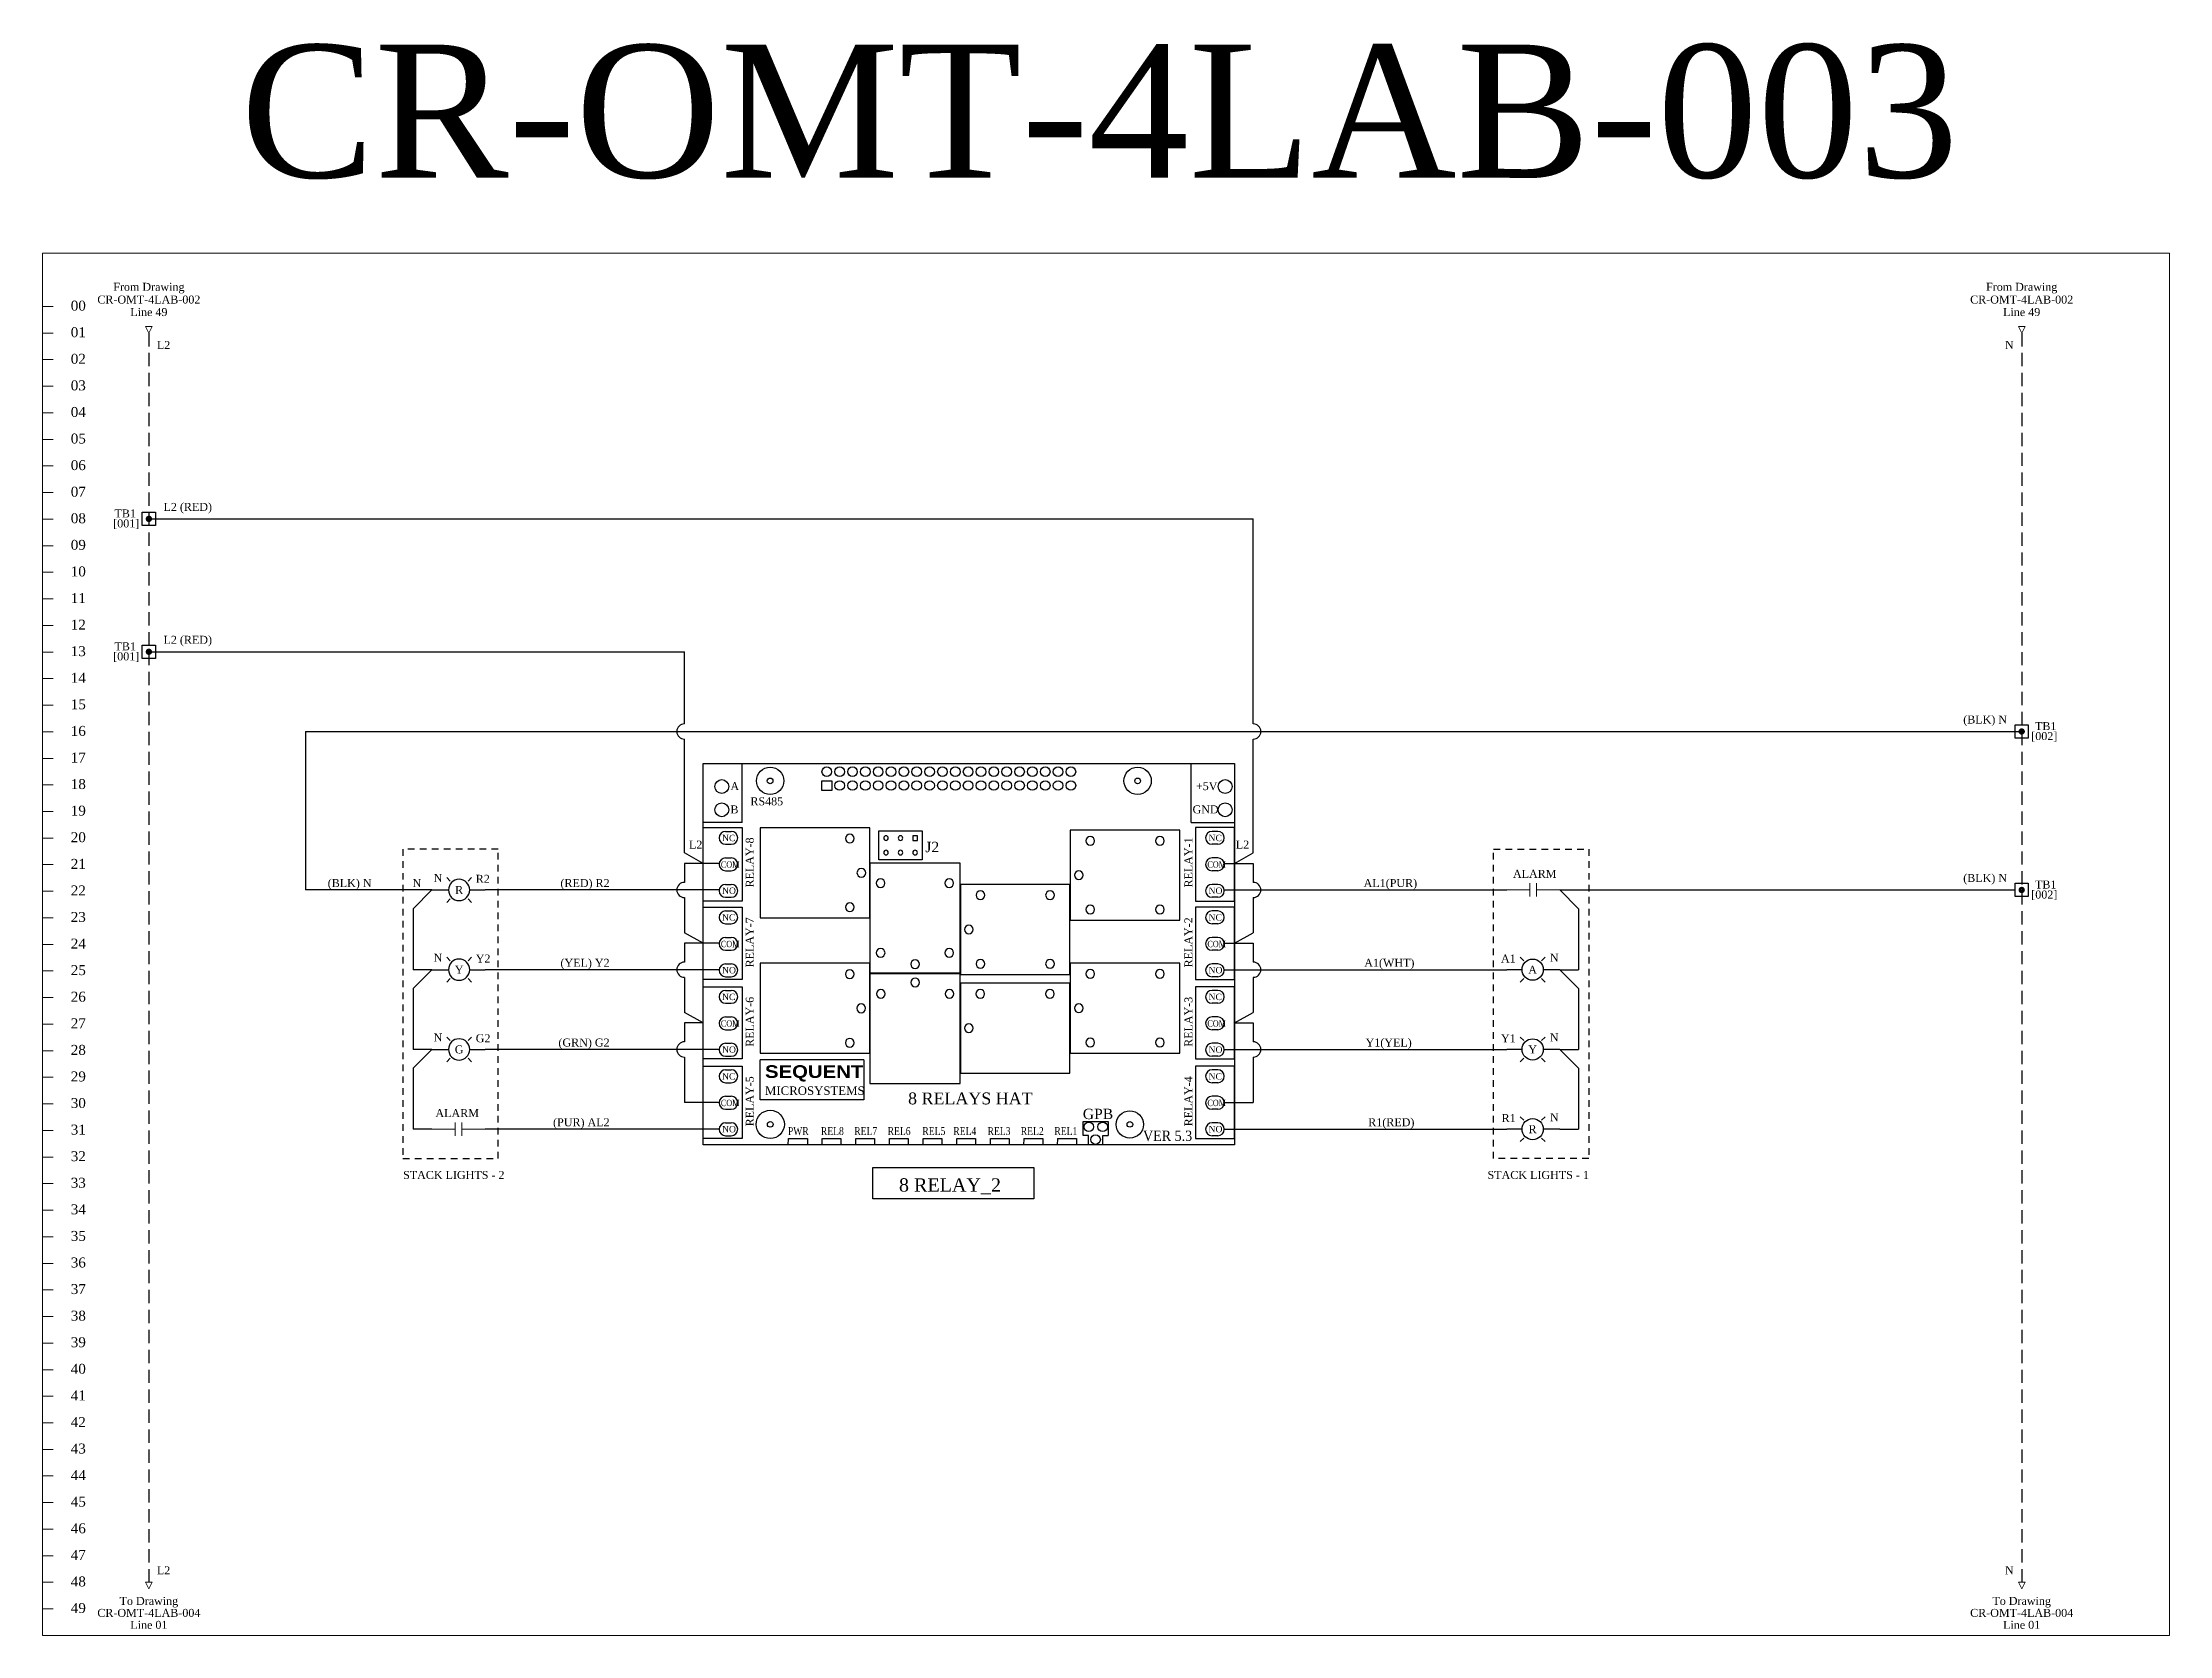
# Model space of a CAD drawing. Extents: x 0 to 232, y 0 to 43.
# Drawn here: x 93.16 to 133.16, y 0 to 29.97 of the extents above; entities that cross this region are included whole.
import ezdxf
from ezdxf.enums import TextEntityAlignment as Align

# ---------------------------------------------------------------- set-up
doc = ezdxf.new("R2010")
doc.units = 0
doc.header["$MEASUREMENT"] = 0
doc.linetypes.add('DASHED2', pattern=[0.375, 0.25, -0.125])
doc.layers.get('0').update_dxf_attribs({"linetype": 'CONTINUOUS'})
for name, color, linetype in [('BORDER', 7, 'CONTINUOUS'), ('BUS JUMPER', 7, 'DASHED2'), ('DEVICE', 4, 'CONTINUOUS'), ('LABEL', 1, 'CONTINUOUS'), ('TEXT', 3, 'CONTINUOUS'), ('WIRE', 7, 'CONTINUOUS')]:
    doc.layers.add(name, color=color, linetype=linetype)
doc.styles.get("Standard").update_dxf_attribs({"font": 'times.ttf', "height": 0.15})

# ---------------------------------------------------------------- blocks, each defined once
blk = doc.blocks.new('BLACK ARROW')
at = {"linetype": 'Continuous', "lineweight": 9}
for p, q in [((0, -0.0625), (0, 0.0625)), ((0, 0.0625), (0.125, 0)), ((0.125, 0), (0, -0.0625))]:
    blk.add_line(p, q, dxfattribs=at)
blk = doc.blocks.new('1ARROW_FROM_TOP')
at = {"layer": 'WIRE', "rotation": 270}
blk.add_blockref('BLACK ARROW', (0, 0.125), dxfattribs=at)
at = {"layer": 'LABEL'}
blk.add_attdef('WIRE_NUMBER_LEFT', text='', height=0.15, dxfattribs=at).set_placement((-0.15, -0.15), align=Align.TOP_RIGHT)
blk.add_attdef('WIRE_NUMBER_RIGHT', text='', height=0.15, dxfattribs=at).set_placement((0.15, -0.15), align=Align.TOP_LEFT)
at = {"layer": 'TEXT'}
for tag, p in [('DESC1', (0, 0.75)), ('DESC2', (0, 0.51)), ('DESC3', (0, 0.275))]:
    blk.add_attdef(tag, text='', height=0.15, dxfattribs=at).set_placement(p, align=Align.BOTTOM_CENTER)
blk = doc.blocks.new('1ARROW_TO_BOTTOM')
at = {"layer": 'WIRE', "rotation": 270}
blk.add_blockref('BLACK ARROW', (0, 0), dxfattribs=at)
at = {"layer": 'LABEL'}
blk.add_attdef('WIRE_NUMBER_LEFT', text='', height=0.15, dxfattribs=at).set_placement((-0.15, 0.15), align=Align.RIGHT)
blk.add_attdef('WIRE_NUMBER_RIGHT', (0.15, 0.15), '', height=0.15, dxfattribs=at)
at = {"layer": 'TEXT'}
for tag, p in [('DESC1', (0, -0.275)), ('DESC2', (0, -0.5)), ('DESC3', (0, -0.725))]:
    blk.add_attdef(tag, text='', height=0.15, dxfattribs=at).set_placement(p, align=Align.TOP_CENTER)
blk = doc.blocks.new('Single Border')
at = {"lineweight": 9}
for p, q in [((0, 25), (0, 24)), ((0, 25), (0.2, 25)), ((0, 24.5), (0.2, 24.5)), ((0, 24), (0, 23)), ((0, 24), (0.2, 24)), ((0, 23.5), (0.2, 23.5)), ((0, 23), (0, 22)), ((0, 23), (0.2, 23)), ((0, 22.5), (0.2, 22.5)), ((0, 22), (0, 21)), ((0, 22), (0.2, 22)), ((0, 21.5), (0.2, 21.5)), ((0, 21), (0, 20)), ((0, 21), (0.2, 21)), ((0, 20.5), (0.2, 20.5)), ((0, 20), (0, 19)), ((0, 20), (0.2, 20)), ((0, 19.5), (0.2, 19.5)), ((0, 19), (0, 18)), ((0, 19), (0.2, 19)), ((0, 18.5), (0.2, 18.5)), ((0, 18), (0, 17)), ((0, 18), (0.2, 18)), ((0, 17.5), (0.2, 17.5)), ((0, 17), (0, 16)), ((0, 17), (0.2, 17)), ((0, 16.5), (0.2, 16.5)), ((0, 16), (0, 15)), ((0, 16), (0.2, 16)), ((0, 15.5), (0.2, 15.5)), ((0, 15), (0, 14)), ((0, 15), (0.2, 15)), ((0, 14.5), (0.2, 14.5)), ((0, 14), (0, 13)), ((0, 14), (0.2, 14)), ((0, 13.5), (0.2, 13.5)), ((0, 13), (0, 12)), ((0, 13), (0.2, 13)), ((0, 12.5), (0.2, 12.5)), ((0, 12), (0, 11)), ((0, 12), (0.2, 12)), ((0, 11.5), (0.2, 11.5)), ((0, 11), (0, 10)), ((0, 11), (0.2, 11)), ((0, 10.5), (0.2, 10.5)), ((0, 10), (0, 9)), ((0, 10), (0.2, 10)), ((0, 9.5), (0.2, 9.5)), ((0, 9), (0, 8)), ((0, 9), (0.2, 9)), ((0, 8.5), (0.2, 8.5)), ((0, 8), (0, 7)), ((0, 8), (0.2, 8)), ((0, 7.5), (0.2, 7.5)), ((0, 7), (0, 6)), ((0, 7), (0.2, 7)), ((0, 6.5), (0.2, 6.5)), ((0, 6), (0, 5)), ((0, 6), (0.2, 6)), ((0, 5.5), (0.2, 5.5)), ((0, 5), (0, 4)), ((0, 5), (0.2, 5)), ((0, 4.5), (0.2, 4.5)), ((0, 4), (0, 3)), ((0, 4), (0.2, 4)), ((0, 3.5), (0.2, 3.5)), ((0, 3), (0, 2)), ((0, 3), (0.2, 3)), ((0, 2.5), (0.2, 2.5)), ((0, 2), (0, 1)), ((0, 2), (0.2, 2)), ((0, 1.5), (0.2, 1.5)), ((0, 1), (0, 0)), ((0, 1), (0.2, 1)), ((0, 0.5), (0.2, 0.5))]:
    blk.add_line(p, q, dxfattribs=at)
blk.add_lwpolyline([(0, 0), (40, 0), (40, 26), (0, 26)], close=True, dxfattribs=at)
for s, p in [('00', (0.673, 25.016)), ('10', (0.673, 20.016)), ('20', (0.673, 15.016)), ('30', (0.673, 10.016)), ('40', (0.673, 5.016))]:
    blk.add_text(s, height=0.1875).set_placement(p, align=Align.MIDDLE_CENTER)
for s, p in [('01', (0.673, 24.516)), ('02', (0.673, 24.016)), ('03', (0.673, 23.516)), ('04', (0.673, 23.016)), ('05', (0.673, 22.516)), ('06', (0.673, 22.016)), ('07', (0.673, 21.516)), ('08', (0.673, 21.016)), ('09', (0.673, 20.516)), ('11', (0.673, 19.516)), ('12', (0.673, 19.016)), ('13', (0.673, 18.516)), ('14', (0.673, 18.016)), ('15', (0.673, 17.516)), ('16', (0.673, 17.016)), ('17', (0.673, 16.516)), ('18', (0.673, 16.016)), ('19', (0.673, 15.516)), ('21', (0.673, 14.516)), ('22', (0.673, 14.016)), ('23', (0.673, 13.516)), ('24', (0.673, 13.016)), ('25', (0.673, 12.516)), ('26', (0.673, 12.016)), ('27', (0.673, 11.516)), ('28', (0.673, 11.016)), ('29', (0.673, 10.516)), ('31', (0.673, 9.516)), ('32', (0.673, 9.016)), ('33', (0.673, 8.516)), ('34', (0.673, 8.016)), ('35', (0.673, 7.516)), ('36', (0.673, 7.016)), ('37', (0.673, 6.516)), ('38', (0.673, 6.016)), ('39', (0.673, 5.516)), ('41', (0.673, 4.516)), ('42', (0.673, 4.016)), ('43', (0.673, 3.516)), ('44', (0.673, 3.016)), ('45', (0.673, 2.516)), ('46', (0.673, 2.016)), ('47', (0.673, 1.516)), ('48', (0.673, 1.016)), ('49', (0.673, 0.516))]:
    blk.add_text(s, height=0.1875).set_placement(p, align=Align.MIDDLE)
blk = doc.blocks.new('8 CHANNEL HAT RELAY')
at = {"layer": 'DEVICE'}
for p, q in [((0, 6.815), (10.025, 6.815)), ((0, -0.385), (0, 6.815)), ((0, 5.704), (0, 6.815)), ((0.734, 5.704), (0.734, 6.815)), ((9.207, 5.704), (9.207, 6.815)), ((10.025, 6.815), (10.025, -0.385)), ((0.734, 5.704), (0, 5.704)), ((9.207, 5.704), (10.025, 5.704)), ((0.424, 5.533), (0.531, 5.533)), ((0.424, 5.29), (0.531, 5.29)), ((9.711, 5.533), (9.604, 5.533)), ((9.711, 5.29), (9.604, 5.29)), ((0.424, 5.033), (0.531, 5.033)), ((9.711, 5.033), (9.604, 5.033)), ((0.424, 4.79), (0.531, 4.79)), ((0.424, 4.533), (0.531, 4.533)), ((9.711, 4.79), (9.604, 4.79)), ((9.711, 4.533), (9.604, 4.533)), ((0.424, 4.29), (0.531, 4.29)), ((0.424, 4.033), (0.531, 4.033)), ((9.711, 4.29), (9.604, 4.29)), ((9.711, 4.033), (9.604, 4.033)), ((0.424, 3.79), (0.531, 3.79)), ((9.711, 3.79), (9.604, 3.79)), ((0.424, 3.533), (0.531, 3.533)), ((0.424, 3.29), (0.531, 3.29)), ((9.711, 3.533), (9.604, 3.533)), ((9.711, 3.29), (9.604, 3.29)), ((0.424, 3.033), (0.531, 3.033)), ((9.711, 3.033), (9.604, 3.033)), ((0.424, 2.79), (0.531, 2.79)), ((0.424, 2.533), (0.531, 2.533)), ((9.711, 2.79), (9.604, 2.79)), ((9.711, 2.533), (9.604, 2.533)), ((0.424, 2.29), (0.531, 2.29)), ((0.424, 2.033), (0.531, 2.033)), ((9.711, 2.29), (9.604, 2.29)), ((9.711, 2.033), (9.604, 2.033)), ((0.424, 1.79), (0.531, 1.79)), ((9.711, 1.79), (9.604, 1.79)), ((0.424, 1.533), (0.531, 1.533)), ((0.424, 1.29), (0.531, 1.29)), ((1.077, 0.464), (1.077, 1.22)), ((3.031, 1.22), (1.077, 1.22)), ((3.031, 1.22), (3.031, 0.464)), ((9.711, 1.533), (9.604, 1.533)), ((9.711, 1.29), (9.604, 1.29)), ((0.424, 1.033), (0.531, 1.033)), ((9.711, 1.033), (9.604, 1.033)), ((0.424, 0.79), (0.531, 0.79)), ((0.424, 0.533), (0.531, 0.533)), ((3.031, 0.464), (1.077, 0.464)), ((9.711, 0.79), (9.604, 0.79)), ((9.711, 0.533), (9.604, 0.533)), ((0.424, 0.29), (0.531, 0.29)), ((0.424, 0.033), (0.531, 0.033)), ((7.169, 0.06), (7.644, 0.06)), ((7.169, -0.206), (7.169, 0.06)), ((7.644, 0.06), (7.644, -0.206)), ((9.711, 0.29), (9.604, 0.29)), ((9.711, 0.033), (9.604, 0.033)), ((10.025, -0.385), (0, -0.385)), ((0.424, -0.21), (0.531, -0.21)), ((1.607, -0.39), (1.609, -0.266)), ((1.609, -0.266), (1.966, -0.266)), ((1.966, -0.266), (1.966, -0.385)), ((2.244, -0.388), (2.247, -0.264)), ((2.244, -0.266), (2.601, -0.266)), ((2.601, -0.266), (2.601, -0.385)), ((2.879, -0.388), (2.882, -0.264)), ((2.879, -0.266), (3.236, -0.266)), ((3.236, -0.266), (3.236, -0.385)), ((3.514, -0.388), (3.517, -0.264)), ((3.514, -0.266), (3.871, -0.266)), ((3.871, -0.266), (3.871, -0.385)), ((4.149, -0.388), (4.152, -0.264)), ((4.149, -0.266), (4.506, -0.266)), ((4.506, -0.266), (4.506, -0.385)), ((4.784, -0.388), (4.787, -0.264)), ((4.784, -0.266), (5.141, -0.266)), ((5.141, -0.266), (5.141, -0.385)), ((5.419, -0.388), (5.422, -0.264)), ((5.419, -0.266), (5.776, -0.266)), ((5.776, -0.266), (5.776, -0.385)), ((6.054, -0.388), (6.057, -0.264)), ((6.054, -0.266), (6.411, -0.266)), ((6.411, -0.266), (6.411, -0.385)), ((6.689, -0.388), (6.692, -0.264)), ((6.689, -0.266), (7.046, -0.266)), ((7.046, -0.266), (7.046, -0.385)), ((7.269, -0.206), (7.169, -0.206)), ((7.269, -0.385), (7.269, -0.206)), ((7.544, -0.385), (7.544, -0.206)), ((7.544, -0.206), (7.644, -0.206)), ((9.711, -0.21), (9.604, -0.21))]:
    blk.add_line(p, q, dxfattribs=at)
for points in [[(2.242, 6.489), (2.429, 6.489), (2.429, 6.305), (2.242, 6.305)], [(0, 5.609), (0.734, 5.609), (0.734, 4.216), (0, 4.216)], [(3.147, 3.9), (3.147, 5.601), (1.079, 5.601), (1.079, 3.9)], [(1.079, 3.9), (3.147, 3.9), (3.147, 5.601), (1.079, 5.601)], [(3.314, 4.996), (3.314, 5.544), (4.135, 5.544), (4.135, 4.996)], [(4.135, 4.996), (3.314, 4.996), (3.314, 5.544), (4.135, 5.544)], [(6.926, 5.557), (6.926, 3.857), (8.993, 3.857), (8.993, 5.557)], [(8.993, 5.557), (6.926, 5.557), (6.926, 3.857), (8.993, 3.857)], [(10.025, 5.609), (9.291, 5.609), (9.291, 4.216), (10.025, 4.216)], [(3.147, 2.863), (4.85, 2.863), (4.85, 4.933), (3.147, 4.933)], [(3.147, 4.933), (3.147, 2.863), (4.85, 2.863), (4.85, 4.933)], [(4.853, 4.533), (4.853, 2.832), (6.92, 2.832), (6.92, 4.533)], [(6.92, 4.533), (4.853, 4.533), (4.853, 2.832), (6.92, 2.832)], [(0, 4.101), (0.734, 4.101), (0.734, 2.739), (0, 2.739)], [(10.025, 4.101), (9.291, 4.101), (9.291, 2.739), (10.025, 2.739)], [(3.144, 1.345), (3.144, 3.046), (1.076, 3.046), (1.076, 1.345)], [(1.076, 1.345), (3.144, 1.345), (3.144, 3.046), (1.076, 3.046)], [(4.85, 2.843), (3.147, 2.843), (3.147, 0.776), (4.85, 0.776)], [(4.85, 0.776), (4.85, 2.843), (3.147, 2.843), (3.147, 0.776)], [(6.926, 3.046), (6.926, 1.345), (8.993, 1.345), (8.993, 3.046)], [(8.993, 3.046), (6.926, 3.046), (6.926, 1.345), (8.993, 1.345)], [(0, 2.601), (0.734, 2.601), (0.734, 1.239), (0, 1.239)], [(4.853, 2.671), (4.853, 0.97), (6.92, 0.97), (6.92, 2.671)], [(6.92, 2.671), (4.853, 2.671), (4.853, 0.97), (6.92, 0.97)], [(10.025, 2.601), (9.291, 2.601), (9.291, 1.239), (10.025, 1.239)], [(0, 1.101), (0.734, 1.101), (0.734, -0.261), (0, -0.261)], [(10.025, 1.101), (9.291, 1.101), (9.291, -0.261), (10.025, -0.261)]]:
    blk.add_lwpolyline(points, close=True, dxfattribs=at)
for points in [[(2.85, 5.397, 1), (2.686, 5.397, 1)], [(3.407, 5.407, 1), (3.494, 5.407, 1)], [(3.407, 5.407, 1), (3.494, 5.407, 1)], [(3.407, 5.407, 1), (3.494, 5.407, 1)], [(3.681, 5.407, 1), (3.768, 5.407, 1)], [(3.681, 5.407, 1), (3.768, 5.407, 1)], [(3.681, 5.407, 1), (3.768, 5.407, 1)], [(7.223, 5.355, 1), (7.387, 5.355, 1)], [(8.537, 5.355, 1), (8.702, 5.355, 1)], [(3.067, 4.75, 1), (2.903, 4.75, 1)], [(3.407, 5.133, 1), (3.494, 5.133, 1)], [(3.407, 5.133, 1), (3.494, 5.133, 1)], [(3.407, 5.133, 1), (3.494, 5.133, 1)], [(3.681, 5.133, 1), (3.768, 5.133, 1)], [(3.681, 5.133, 1), (3.768, 5.133, 1)], [(3.681, 5.133, 1), (3.768, 5.133, 1)], [(3.954, 5.133, 1), (4.042, 5.133, 1)], [(3.954, 5.133, 1), (4.042, 5.133, 1)], [(3.954, 5.133, 1), (4.042, 5.133, 1)], [(3.349, 4.475, 1), (3.349, 4.639, 1)], [(4.644, 4.475, 1), (4.644, 4.639, 1)], [(7.006, 4.706, 1), (7.171, 4.706, 1)], [(2.85, 4.101, 1), (2.686, 4.101, 1)], [(5.149, 4.33, 1), (5.313, 4.33, 1)], [(6.463, 4.33, 1), (6.627, 4.33, 1)], [(7.223, 4.06, 1), (7.387, 4.06, 1)], [(8.537, 4.06, 1), (8.702, 4.06, 1)], [(4.932, 3.681, 1), (5.097, 3.681, 1)], [(3.349, 3.16, 1), (3.349, 3.325, 1)], [(4.644, 3.16, 1), (4.644, 3.325, 1)], [(2.848, 2.84, 1), (2.684, 2.84, 1)], [(3.998, 2.944, 1), (3.998, 3.108, 1)], [(5.149, 3.035, 1), (5.313, 3.035, 1)], [(6.463, 3.035, 1), (6.627, 3.035, 1)], [(7.223, 2.844, 1), (7.387, 2.844, 1)], [(8.537, 2.844, 1), (8.702, 2.844, 1)], [(3.353, 2.549, 1), (3.353, 2.384, 1)], [(3.999, 2.765, 1), (3.999, 2.601, 1)], [(4.648, 2.549, 1), (4.648, 2.384, 1)], [(5.148, 2.467, 1), (5.312, 2.467, 1)], [(6.462, 2.467, 1), (6.626, 2.467, 1)], [(3.065, 2.194, 1), (2.9, 2.194, 1)], [(7.006, 2.195, 1), (7.171, 2.195, 1)], [(2.848, 1.545, 1), (2.684, 1.545, 1)], [(4.931, 1.818, 1), (5.096, 1.818, 1)], [(7.223, 1.548, 1), (7.387, 1.548, 1)], [(8.537, 1.548, 1), (8.702, 1.548, 1)]]:
    blk.add_lwpolyline(points, format="xyb", close=True, dxfattribs=at)
at = {"layer": 'DEVICE', "flags": 128}
blk.add_lwpolyline([(3.954, 5.363), (4.042, 5.363), (4.042, 5.45), (3.954, 5.45)], close=True, dxfattribs=at)
at = {"layer": 'DEVICE'}
for centre, radius in [((0.351, 6.379), 0.131), ((1.264, 6.486), 0.258), ((1.264, 6.486), 0.0533), ((2.333, 6.66), 0.0906), ((2.576, 6.66), 0.0906), ((2.576, 6.399), 0.0906), ((2.818, 6.66), 0.0906), ((2.818, 6.399), 0.0906), ((3.06, 6.66), 0.0906), ((3.06, 6.399), 0.0906), ((3.303, 6.66), 0.0906), ((3.303, 6.399), 0.0906), ((3.545, 6.66), 0.0906), ((3.545, 6.399), 0.0906), ((3.788, 6.66), 0.0906), ((3.788, 6.399), 0.0906), ((4.03, 6.66), 0.0906), ((4.03, 6.399), 0.0906), ((4.273, 6.66), 0.0906), ((4.273, 6.399), 0.0906), ((4.515, 6.66), 0.0906), ((4.515, 6.399), 0.0906), ((4.758, 6.66), 0.0906), ((4.758, 6.399), 0.0906), ((5, 6.66), 0.0906), ((5, 6.399), 0.0906), ((5.242, 6.66), 0.0906), ((5.242, 6.399), 0.0906), ((5.485, 6.66), 0.0906), ((5.485, 6.399), 0.0906), ((5.727, 6.66), 0.0906), ((5.727, 6.399), 0.0906), ((5.97, 6.66), 0.0906), ((5.97, 6.399), 0.0906), ((6.212, 6.66), 0.0906), ((6.212, 6.399), 0.0906), ((6.455, 6.66), 0.0906), ((6.455, 6.399), 0.0906), ((6.697, 6.66), 0.0906), ((6.697, 6.399), 0.0906), ((6.939, 6.66), 0.0906), ((6.939, 6.399), 0.0906), ((8.198, 6.486), 0.258), ((8.198, 6.486), 0.0533), ((9.85, 6.379), 0.131), ((0.351, 5.942), 0.131), ((9.85, 5.942), 0.131), ((1.266, 0.003), 0.267), ((1.266, 0.003), 0.0533), ((7.277, -0.043), 0.0906), ((7.539, -0.043), 0.0906), ((8.052, 0.003), 0.258), ((8.052, 0.003), 0.0533), ((7.404, -0.283), 0.0906)]:
    blk.add_circle(centre, radius, dxfattribs=at)
for centre, start, end in [((0.424, 5.411), 90, 270), ((0.531, 5.411), 270, 90), ((9.604, 5.411), 90, 270), ((9.711, 5.411), 270, 90), ((0.424, 4.911), 90, 270), ((0.531, 4.911), 270, 90), ((9.604, 4.911), 90, 270), ((9.711, 4.911), 270, 90), ((0.424, 4.411), 90, 270), ((0.531, 4.411), 270, 90), ((9.604, 4.411), 90, 270), ((9.711, 4.411), 270, 90), ((0.424, 3.911), 90, 270), ((0.531, 3.911), 270, 90), ((9.604, 3.911), 90, 270), ((9.711, 3.911), 270, 90), ((0.424, 3.411), 90, 270), ((0.531, 3.411), 270, 90), ((9.604, 3.411), 90, 270), ((9.711, 3.411), 270, 90), ((0.424, 2.911), 90, 270), ((0.531, 2.911), 270, 90), ((9.604, 2.911), 90, 270), ((9.711, 2.911), 270, 90), ((0.424, 2.411), 90, 270), ((0.531, 2.411), 270, 90), ((9.604, 2.411), 90, 270), ((9.711, 2.411), 270, 90), ((0.424, 1.911), 90, 270), ((0.531, 1.911), 270, 90), ((9.604, 1.911), 90, 270), ((9.711, 1.911), 270, 90), ((0.424, 1.411), 90, 270), ((0.531, 1.411), 270, 90), ((9.604, 1.411), 90, 270), ((9.711, 1.411), 270, 90), ((0.424, 0.911), 90, 270), ((0.531, 0.911), 270, 90), ((9.604, 0.911), 90, 270), ((9.711, 0.911), 270, 90), ((0.424, 0.411), 90, 270), ((0.531, 0.411), 270, 90), ((9.604, 0.411), 90, 270), ((9.711, 0.411), 270, 90), ((0.424, -0.089), 90, 270), ((0.531, -0.089), 270, 90), ((9.604, -0.089), 90, 270), ((9.711, -0.089), 270, 90)]:
    blk.add_arc(centre, 0.122, start, end, dxfattribs=at)
at = {"layer": 'DEVICE', "attachment_point": 1}
for s, insert, char_height in [('{\\fArial Black|b0|i0|c0|p34;\\H1.5x;SEQUENT} \\PMICROSYSTEMS', (1.167, 1.12), 0.16), ('8 RELAYS HAT', (3.867, 0.605), 0.224)]:
    blk.add_mtext_dynamic_manual_height_columns(s, width=3.87997, gutter_width=1, heights=[0], dxfattribs=dict(at, insert=insert, char_height=char_height))
at = {"layer": 'TEXT'}
for s, height, p in [('A', 0.15, (0.515, 6.387)), ('+5V', 0.15, (9.299, 6.387)), ('B', 0.15, (0.515, 5.948)), ('RS485', 0.15, (0.892, 6.101)), ('GND', 0.15, (9.236, 5.948)), ('NC', 0.12, (0.357, 5.409)), ('NC', 0.12, (9.537, 5.409)), ('NO', 0.12, (0.357, 4.414)), ('NO', 0.12, (9.537, 4.414)), ('NC', 0.12, (0.357, 3.909)), ('NC', 0.12, (9.537, 3.909)), ('NO', 0.12, (0.357, 2.914)), ('NO', 0.12, (9.537, 2.914)), ('NC', 0.12, (0.357, 2.409)), ('NC', 0.12, (9.537, 2.409)), ('NO', 0.12, (0.357, 1.414)), ('NO', 0.12, (9.537, 1.414)), ('NC', 0.12, (0.357, 0.909)), ('NC', 0.12, (9.537, 0.909)), ('GPB', 0.195, (7.164, 0.201)), ('NO', 0.12, (0.357, -0.086)), ('NO', 0.12, (9.537, -0.086))]:
    blk.add_text(s, height=height, dxfattribs=at).set_placement(p, align=Align.MIDDLE_LEFT)
for s, p in [('RELAY-8', (0.879, 4.475)), ('RELAY-1', (9.157, 4.475)), ('RELAY-7', (0.879, 2.967)), ('RELAY-2', (9.157, 2.967)), ('RELAY-6', (0.879, 1.467)), ('RELAY-3', (9.157, 1.467)), ('RELAY-5', (0.879, -0.033)), ('RELAY-4', (9.157, -0.033))]:
    blk.add_text(s, height=0.15, rotation=90, dxfattribs=at).set_placement(p, align=Align.MIDDLE_LEFT)
blk.add_text('J2', height=0.195, dxfattribs=at).set_placement((4.192, 5.142))
for s, height, width, p in [('COM', 0.12, 0.7, (0.334, 4.908)), ('COM', 0.12, 0.7, (9.514, 4.908)), ('COM', 0.12, 0.7, (0.334, 3.408)), ('COM', 0.12, 0.7, (9.514, 3.408)), ('COM', 0.12, 0.7, (0.334, 1.908)), ('COM', 0.12, 0.7, (9.514, 1.908)), ('COM', 0.12, 0.7, (0.334, 0.408)), ('COM', 0.12, 0.7, (9.514, 0.408)), ('PWR', 0.15, 0.8, (1.599, -0.123)), ('REL8', 0.15, 0.8, (2.221, -0.123)), ('REL7', 0.15, 0.8, (2.851, -0.123)), ('REL6', 0.15, 0.8, (3.481, -0.123)), ('REL5', 0.15, 0.8, (4.137, -0.123)), ('REL4', 0.15, 0.8, (4.721, -0.123)), ('REL3', 0.15, 0.8, (5.366, -0.123)), ('REL2', 0.15, 0.8, (5.993, -0.123)), ('REL1', 0.15, 0.8, (6.628, -0.123)), ('VER 5.3', 0.195, 0.9, (8.3, -0.212))]:
    blk.add_text(s, height=height, dxfattribs=dict(at, width=width)).set_placement(p, align=Align.MIDDLE_LEFT)
blk = doc.blocks.new('NODE')
at = {"const_width": 0.0575}
blk.add_lwpolyline([(-0.03375, 0, 1), (0.03375, 0, 1)], format="xyb", close=True, dxfattribs=at)
blk = doc.blocks.new('TB-Universal')
at = {"layer": 'DEVICE'}
for p, q in [((-0.125, -0.125), (-0.125, 0.125)), ((-0.125, 0.125), (0.125, 0.125)), ((0.125, 0.125), (0.125, -0.125)), ((0.125, -0.125), (-0.125, -0.125))]:
    blk.add_line(p, q, dxfattribs=at)
at = {"layer": 'DEVICE', "xscale": 0.9547136691154776, "yscale": 0.9547136691154776, "zscale": 0.9547136691154776, "rotation": 180}
blk.add_blockref('NODE', (0, 0), dxfattribs=at)
at = {"layer": 'LABEL', "flags": 8}
for tag, p in [('WIRE_TL', (-0.275, 0.15)), ('WIRE_BL', (-0.275, -0.3))]:
    blk.add_attdef(tag, text='', height=0.15, dxfattribs=at).set_placement(p, align=Align.RIGHT)
for tag, p in [('WIRE_TR', (0.275, 0.15)), ('WIRE_BR', (0.275, -0.3))]:
    blk.add_attdef(tag, p, '', height=0.15, dxfattribs=at)
at = {"layer": 'TEXT', "flags": 8}
for tag, p in [('TB_T', (0, 0.38)), ('[TB_T]', (0, 0.157)), ('TB_B', (0, -0.426)), ('[TB_B]', (0, -0.646))]:
    blk.add_attdef(tag, text='', height=0.15, dxfattribs=at).set_placement(p, align=Align.BOTTOM_CENTER)
for tag, p in [('TB_L', (-0.244, 0.102)), ('[TB_L]', (-0.18, -0.086))]:
    blk.add_attdef(tag, text='', height=0.15, dxfattribs=at).set_placement(p, align=Align.MIDDLE_RIGHT)
for tag, p in [('TB_R', (0.251, 0.102)), ('[TB_R]', (0.18, -0.086))]:
    blk.add_attdef(tag, text='', height=0.15, dxfattribs=at).set_placement(p, align=Align.MIDDLE_LEFT)
blk = doc.blocks.new('LIGHT - PUSH TO TEST')
at = {"layer": 'DEVICE'}
for p, q in [((0.663, 0), (0.375, 0)), ((0.629, 0.233), (0.696, 0.167)), ((1.096, 0.233), (1.029, 0.167)), ((1.375, 0), (1.063, 0)), ((0.629, -0.233), (0.696, -0.167)), ((1.096, -0.233), (1.029, -0.167))]:
    blk.add_line(p, q, dxfattribs=at)
blk.add_circle((0.863, 0), 0.2, dxfattribs=at)
at = {"layer": 'LABEL'}
blk.add_attdef('WIRE_LABEL_LEFT', text='', height=0.15, dxfattribs=at).set_placement((0.562, 0.15), align=Align.RIGHT)
blk.add_attdef('WIRE_LABEL_RIGHT', (1.187, 0.15), '', height=0.15, dxfattribs=at)
at = {"layer": 'TEXT'}
for tag, p in [('DESC', (0.863, 0.4)), ('LTX', (0.863, 0.6))]:
    blk.add_attdef(tag, text='', height=0.15, dxfattribs=at).set_placement(p, align=Align.BOTTOM_CENTER)
blk.add_attdef('C', text='', height=0.15, dxfattribs=at).set_placement((0.863, 0), align=Align.MIDDLE)
blk.add_attdef('X', text='', height=0.15, dxfattribs=at).set_placement((0.562, -0.3), align=Align.RIGHT)
blk.add_attdef('Y', (1.187, -0.3), '', height=0.15, dxfattribs=at)
blk = doc.blocks.new('1NO_CONTACT_HORIZ')
at = {"layer": 'DEVICE', "color": 4, "lineweight": 9}
for p, q in [((0, 0), (0.4375, 0)), ((0.4375, 0.125), (0.4375, -0.125)), ((0.5625, -0.125), (0.5625, 0.125)), ((0.5625, 0), (1, 0))]:
    blk.add_line(p, q, dxfattribs=at)
at = {"layer": 'TEXT'}
for tag, p in [('DESC', (0.5, 0.45)), ('LINE', (0.5, 0.25))]:
    blk.add_attdef(tag, text='', height=0.15, dxfattribs=at).set_placement(p, align=Align.MIDDLE_CENTER)
blk.add_attdef('X', text='', height=0.15, dxfattribs=at).set_placement((0.3375, -0.15), align=Align.MIDDLE_RIGHT)
blk.add_attdef('Y', text='', height=0.15, dxfattribs=at).set_placement((0.6625, -0.15), align=Align.MIDDLE_LEFT)

msp = doc.modelspace()

# ---------------------------------------------------------------- linework, layer by layer
for p, q in [((100.487, 14.024), (98.107, 14.024)), ((105.891, 14.024), (101.487, 14.024)), ((115.388, 14.024), (120.7, 14.024)), ((121.7, 14.024), (130.26, 14.024)), ((105.89, 12.524), (101.487, 12.524)), ((115.388, 12.524), (120.7, 12.524)), ((105.89, 11.024), (101.487, 11.024)), ((115.388, 11.024), (120.7, 11.024)), ((105.89, 9.524), (101.487, 9.524)), ((115.388, 9.524), (120.7, 9.524))]:
    msp.add_line(p, q)
at = {"layer": 'BUS JUMPER'}
for p, q in [((95.164, 24.5), (95.164, 1)), ((130.385, 24.5), (130.385, 1))]:
    msp.add_line(p, q, dxfattribs=at)
at = {"layer": 'WIRE', "ltscale": 0.5}
for p, q in [((95.164, 21.005), (115.933, 21.005)), ((115.933, 17.148), (115.933, 21.005)), ((95.164, 18.505), (105.235, 18.505)), ((105.235, 17.148), (105.235, 18.505)), ((98.107, 17.005), (130.385, 17.005)), ((98.107, 17.005), (98.107, 14.024)), ((105.235, 14.72), (105.235, 16.862)), ((115.933, 14.72), (115.933, 16.862)), ((105.588, 14.524), (105.235, 14.72)), ((105.235, 14.524), (105.235, 14.167)), ((105.588, 14.524), (105.235, 14.524)), ((105.891, 14.524), (105.588, 14.524)), ((115.388, 14.524), (115.58, 14.524)), ((115.58, 14.524), (115.933, 14.72)), ((115.58, 14.524), (115.933, 14.524)), ((115.933, 14.524), (115.933, 14.167)), ((100.487, 14.024), (100.133, 13.67)), ((121.7, 14.024), (122.053, 13.67)), ((100.133, 13.67), (100.133, 12.524)), ((105.235, 13.88), (105.235, 13.22)), ((115.933, 13.88), (115.933, 13.22)), ((122.053, 13.67), (122.053, 12.524)), ((105.588, 13.024), (105.235, 13.22)), ((115.58, 13.024), (115.933, 13.22)), ((105.235, 13.024), (105.235, 12.667)), ((105.588, 13.024), (105.235, 13.024)), ((105.89, 13.024), (105.588, 13.024)), ((115.388, 13.024), (115.58, 13.024)), ((115.58, 13.024), (115.933, 13.024)), ((115.933, 13.024), (115.933, 12.667)), ((100.487, 12.524), (100.133, 12.524)), ((100.487, 12.524), (100.133, 12.17)), ((121.7, 12.524), (122.053, 12.524)), ((121.7, 12.524), (122.053, 12.17)), ((100.133, 12.17), (100.133, 11.024)), ((105.235, 12.38), (105.235, 11.72)), ((115.933, 12.38), (115.933, 11.72)), ((122.053, 12.17), (122.053, 11.024)), ((105.588, 11.524), (105.235, 11.72)), ((115.58, 11.524), (115.933, 11.72)), ((105.235, 11.524), (105.235, 11.167)), ((105.588, 11.524), (105.235, 11.524)), ((115.58, 11.524), (115.933, 11.524)), ((115.933, 11.524), (115.933, 11.167)), ((100.487, 11.024), (100.133, 11.024)), ((100.487, 11.024), (100.133, 10.67)), ((105.235, 10.88), (105.235, 10.024)), ((115.933, 10.88), (115.933, 10.024)), ((121.7, 11.024), (122.053, 11.024)), ((121.7, 11.024), (122.053, 10.67)), ((100.133, 10.67), (100.133, 9.524)), ((122.053, 10.67), (122.053, 9.524)), ((105.89, 10.024), (105.235, 10.024)), ((115.388, 10.024), (115.933, 10.024)), ((100.487, 9.524), (100.133, 9.524)), ((121.7, 9.524), (122.053, 9.524))]:
    msp.add_line(p, q, dxfattribs=at)
at = {"layer": 'WIRE', "linetype": 'DASHED2', "ltscale": 0.5}
for points in [[(101.735, 14.793), (99.941, 14.793), (99.941, 8.972), (101.735, 8.972)], [(120.452, 14.793), (122.245, 14.793), (122.245, 8.972), (120.452, 8.972)]]:
    msp.add_lwpolyline(points, close=True, dxfattribs=at)
at = {"layer": 'WIRE'}
msp.add_lwpolyline([(111.808, 8.805), (111.808, 8.216), (108.777, 8.216), (108.777, 8.805)], close=True, dxfattribs=at)
at = {"layer": 'WIRE', "ltscale": 0.5}
for centre, start, end in [((105.235, 17.005), 90, 270), ((115.933, 17.005), 270, 90), ((105.235, 14.024), 90, 270), ((115.933, 14.024), 270, 90), ((105.235, 12.524), 90, 270), ((115.933, 12.524), 270, 90), ((105.235, 11.024), 90, 270), ((115.933, 11.024), 270, 90)]:
    msp.add_arc(centre, 0.143, start, end, dxfattribs=at)

# ---------------------------------------------------------------- block references
ref = msp.add_blockref('LIGHT - PUSH TO TEST', (101.862, 14.024), dxfattribs=dict(xscale=-1))
ref.add_attrib('C', 'R', dxfattribs={"layer": 'TEXT', "height": 0.15}).set_placement((100.999, 14.024), align=Align.MIDDLE)
ref.add_attrib('WIRE_LABEL_LEFT', 'R2', dxfattribs={"layer": 'LABEL', "height": 0.15}).set_placement((101.576, 14.159), align=Align.RIGHT)
ref.add_attrib('WIRE_LABEL_RIGHT', 'N', (100.52, 14.174), dxfattribs={"layer": 'LABEL', "height": 0.15})
ref = msp.add_blockref('LIGHT - PUSH TO TEST', (101.862, 12.524), dxfattribs=dict(xscale=-1))
ref.add_attrib('C', 'Y', dxfattribs={"layer": 'TEXT', "height": 0.15}).set_placement((100.999, 12.524), align=Align.MIDDLE)
ref.add_attrib('WIRE_LABEL_LEFT', 'Y2', dxfattribs={"layer": 'LABEL', "height": 0.15}).set_placement((101.588, 12.659), align=Align.RIGHT)
ref.add_attrib('WIRE_LABEL_RIGHT', 'N', (100.52, 12.674), dxfattribs={"layer": 'LABEL', "height": 0.15})
ref = msp.add_blockref('LIGHT - PUSH TO TEST', (120.325, 12.524))
ref.add_attrib('C', 'A', dxfattribs={"layer": 'TEXT', "height": 0.15}).set_placement((121.187, 12.524), align=Align.MIDDLE)
ref.add_attrib('WIRE_LABEL_LEFT', 'A1', dxfattribs={"layer": 'LABEL', "height": 0.15}).set_placement((120.869, 12.659), align=Align.RIGHT)
ref.add_attrib('WIRE_LABEL_RIGHT', 'N', (121.512, 12.674), dxfattribs={"layer": 'LABEL', "height": 0.15})
ref = msp.add_blockref('LIGHT - PUSH TO TEST', (101.862, 11.024), dxfattribs=dict(xscale=-1))
ref.add_attrib('C', 'G', dxfattribs={"layer": 'TEXT', "height": 0.15}).set_placement((100.999, 11.024), align=Align.MIDDLE)
ref.add_attrib('WIRE_LABEL_LEFT', 'G2', dxfattribs={"layer": 'LABEL', "height": 0.15}).set_placement((101.588, 11.159), align=Align.RIGHT)
ref.add_attrib('WIRE_LABEL_RIGHT', 'N', (100.52, 11.174), dxfattribs={"layer": 'LABEL', "height": 0.15})
ref = msp.add_blockref('LIGHT - PUSH TO TEST', (120.325, 11.024))
ref.add_attrib('C', 'Y', dxfattribs={"layer": 'TEXT', "height": 0.15}).set_placement((121.187, 11.024), align=Align.MIDDLE)
ref.add_attrib('WIRE_LABEL_LEFT', 'Y1', dxfattribs={"layer": 'LABEL', "height": 0.15}).set_placement((120.869, 11.159), align=Align.RIGHT)
ref.add_attrib('WIRE_LABEL_RIGHT', 'N', (121.512, 11.174), dxfattribs={"layer": 'LABEL', "height": 0.15})
ref = msp.add_blockref('LIGHT - PUSH TO TEST', (120.325, 9.524))
ref.add_attrib('C', 'R', dxfattribs={"layer": 'TEXT', "height": 0.15}).set_placement((121.187, 9.524), align=Align.MIDDLE)
ref.add_attrib('WIRE_LABEL_LEFT', 'R1', dxfattribs={"layer": 'LABEL', "height": 0.15}).set_placement((120.869, 9.659), align=Align.RIGHT)
ref.add_attrib('WIRE_LABEL_RIGHT', 'N', (121.512, 9.674), dxfattribs={"layer": 'LABEL', "height": 0.15})
at = {"layer": 'BORDER'}
msp.add_blockref('Single Border', (93.164, 0), dxfattribs=at)
at = {"layer": 'LABEL'}
ref = msp.add_blockref('1NO_CONTACT_HORIZ', (120.7, 14.024), dxfattribs=at)
ref.add_attrib('DESC', 'ALARM', dxfattribs={"layer": 'TEXT', "height": 0.15}).set_placement((121.227, 14.327), align=Align.MIDDLE_CENTER)
ref = msp.add_blockref('1NO_CONTACT_HORIZ', (101.487, 9.524), dxfattribs=dict(at, xscale=-1))
ref.add_attrib('DESC', 'ALARM', dxfattribs={"layer": 'TEXT', "height": 0.15}).set_placement((100.962, 9.827), align=Align.MIDDLE_CENTER)
at = {"layer": 'WIRE'}
ref = msp.add_blockref('1ARROW_FROM_TOP', (95.164, 24.5), dxfattribs=at)
ref.add_attrib('DESC1', 'From Drawing', dxfattribs={"layer": 'TEXT', "height": 0.15}).set_placement((95.164, 25.25), align=Align.BOTTOM_CENTER)
ref.add_attrib('DESC2', 'CR-OMT-4LAB-002', dxfattribs={"layer": 'TEXT', "height": 0.15}).set_placement((95.164, 25.01), align=Align.BOTTOM_CENTER)
ref.add_attrib('DESC3', 'Line 49', dxfattribs={"layer": 'TEXT', "height": 0.15}).set_placement((95.164, 24.775), align=Align.BOTTOM_CENTER)
ref.add_attrib('WIRE_NUMBER_RIGHT', 'L2', dxfattribs={"layer": 'LABEL', "height": 0.15}).set_placement((95.314, 24.35), align=Align.TOP_LEFT)
ref = msp.add_blockref('1ARROW_FROM_TOP', (130.385, 24.5), dxfattribs=at)
ref.add_attrib('DESC1', 'From Drawing', dxfattribs={"layer": 'TEXT', "height": 0.15}).set_placement((130.385, 25.25), align=Align.BOTTOM_CENTER)
ref.add_attrib('DESC2', 'CR-OMT-4LAB-002', dxfattribs={"layer": 'TEXT', "height": 0.15}).set_placement((130.385, 25.01), align=Align.BOTTOM_CENTER)
ref.add_attrib('DESC3', 'Line 49', dxfattribs={"layer": 'TEXT', "height": 0.15}).set_placement((130.385, 24.775), align=Align.BOTTOM_CENTER)
ref.add_attrib('WIRE_NUMBER_LEFT', 'N', dxfattribs={"layer": 'LABEL', "height": 0.15}).set_placement((130.235, 24.35), align=Align.TOP_RIGHT)
at = {"layer": 'WIRE', "rotation": 270}
msp.add_blockref('BLACK ARROW', (95.164, 24.625), dxfattribs=at)
at = {"layer": 'WIRE'}
for p, values in [((95.164, 21.005), {'WIRE_TR': 'L2 (RED)', 'TB_L': 'TB1', '[TB_L]': '[001]'}), ((95.164, 18.505), {'WIRE_TR': 'L2 (RED)', 'TB_L': 'TB1', '[TB_L]': '[001]'}), ((130.385, 17.005), {'WIRE_TL': '(BLK) N', 'TB_R': 'TB1', '[TB_R]': '[002]'}), ((130.385, 14.024), {'WIRE_TL': '(BLK) N', 'TB_R': 'TB1', '[TB_R]': '[002]'})]:
    msp.add_blockref('TB-Universal', p, dxfattribs=at).add_auto_attribs(values)
at = {"layer": 'WIRE', "ltscale": 0.5, "xscale": 0.99667568, "yscale": 0.99667568, "zscale": 0.99667568}
msp.add_blockref('8 CHANNEL HAT RELAY', (105.588, 9.611), dxfattribs=at)
at = {"layer": 'WIRE'}
ref = msp.add_blockref('1ARROW_TO_BOTTOM', (95.164, 1), dxfattribs=at)
ref.add_attrib('WIRE_NUMBER_RIGHT', 'L2', (95.314, 1.15), dxfattribs={"layer": 'LABEL', "height": 0.15})
ref.add_attrib('DESC1', 'To Drawing', dxfattribs={"layer": 'TEXT', "height": 0.15}).set_placement((95.164, 0.725), align=Align.TOP_CENTER)
ref.add_attrib('DESC2', 'CR-OMT-4LAB-004', dxfattribs={"layer": 'TEXT', "height": 0.15}).set_placement((95.164, 0.5), align=Align.TOP_CENTER)
ref.add_attrib('DESC3', 'Line 01', dxfattribs={"layer": 'TEXT', "height": 0.15}).set_placement((95.164, 0.275), align=Align.TOP_CENTER)
ref = msp.add_blockref('1ARROW_TO_BOTTOM', (130.385, 1), dxfattribs=at)
ref.add_attrib('WIRE_NUMBER_LEFT', 'N', dxfattribs={"layer": 'LABEL', "height": 0.15}).set_placement((130.235, 1.15), align=Align.RIGHT)
ref.add_attrib('DESC1', 'To Drawing', dxfattribs={"layer": 'TEXT', "height": 0.15}).set_placement((130.385, 0.725), align=Align.TOP_CENTER)
ref.add_attrib('DESC2', 'CR-OMT-4LAB-004', dxfattribs={"layer": 'TEXT', "height": 0.15}).set_placement((130.385, 0.5), align=Align.TOP_CENTER)
ref.add_attrib('DESC3', 'Line 01', dxfattribs={"layer": 'TEXT', "height": 0.15}).set_placement((130.385, 0.275), align=Align.TOP_CENTER)

# ---------------------------------------------------------------- texts
at = {"layer": 'LABEL'}
for s, p in [('L2', (105.322, 14.802)), ('L2', (115.605, 14.802)), ('N', (100.123, 14.079)), ('AL1(PUR)', (118.009, 14.079)), ('A1(WHT)', (118.021, 12.579)), ('Y1(YEL)', (118.046, 11.079)), ('R1(RED)', (118.096, 9.579))]:
    msp.add_text(s, height=0.15, dxfattribs=at).set_placement(p)
for s, p in [('(BLK) N', (99.352, 14.079)), ('(RED) R2', (103.829, 14.079)), ('(YEL) Y2', (103.829, 12.579)), ('(GRN) G2', (103.829, 11.079)), ('(PUR) AL2', (103.829, 9.579))]:
    msp.add_text(s, height=0.15, dxfattribs=at).set_placement(p, align=Align.RIGHT)
at = {"layer": 'LABEL', "insert": (110.23, 8.45), "char_height": 0.25, "width": 2.68362, "attachment_point": 5}
msp.add_mtext('8 RELAY_2', dxfattribs=at)
at = {"layer": 'TEXT'}
for s, height, p in [('CR-OMT-4LAB-003', 2.5, (113.043, 26.676)), ('STACK LIGHTS - 2', 0.15, (100.898, 8.543)), ('STACK LIGHTS - 1', 0.15, (121.293, 8.543))]:
    msp.add_text(s, height=height, dxfattribs=at).set_placement(p, align=Align.BOTTOM_CENTER)

doc.saveas('drawing.dxf')
